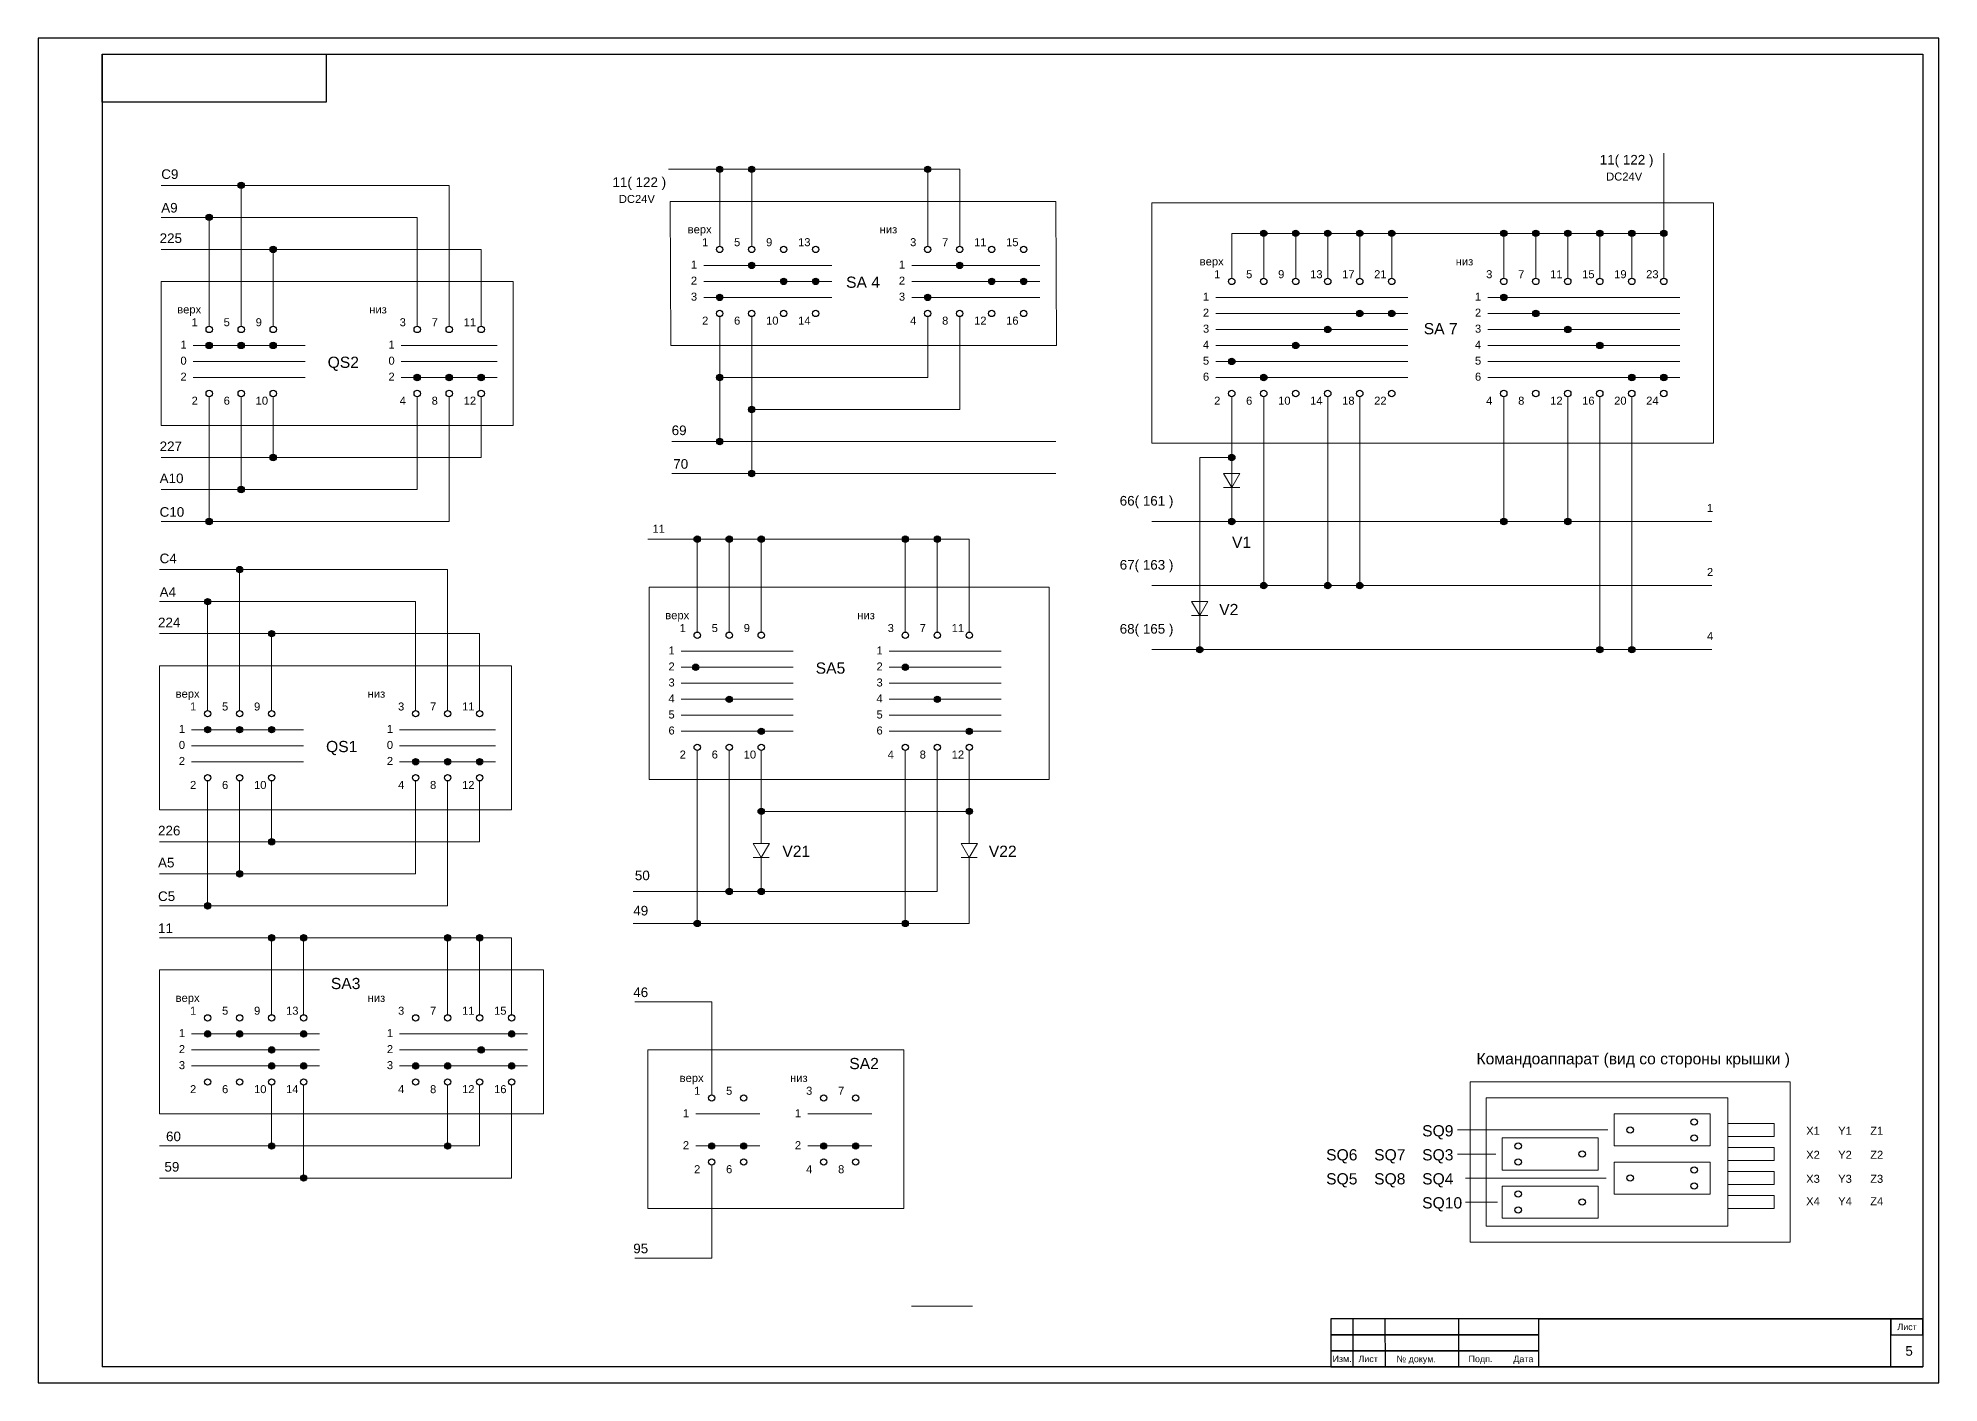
# Model space of a CAD drawing. Header units: millimetres. Extents: x 1900 to 5196, y 1354 to 2616.
# Drawn here: x 4602 to 5196, y 1881 to 2301 of the extents above; entities that cross this region are included whole.
import ezdxf

# ---------------------------------------------------------------- set-up
doc = ezdxf.new("R2010")
doc.units = ezdxf.units.MM
doc.layers.get('0').update_dxf_attribs({"lineweight": 20})
for name, color, linetype, lineweight in [('Маркировка', 7, 'Continuous', 25), ('Оформление', 7, 'Continuous', 30), ('Элементы', 7, 'Continuous', 25)]:
    doc.layers.add(name, color=color, linetype=linetype, lineweight=lineweight)
doc.styles.get("Standard").update_dxf_attribs({"font": 'arial.ttf'})

msp = doc.modelspace()

# ---------------------------------------------------------------- hatches: boundary and pattern name
h = msp.add_hatch(color=256)
h.dxf.hatch_style = 1
h.set_gradient(color1=(255, 255, 255), one_color=1, tint=1)
h.paths.add_polyline_path([(4816, 2260, 1), (4814, 2260, 1)])
h = msp.add_hatch(color=256)
h.dxf.hatch_style = 1
h.set_gradient(color1=(255, 255, 255), one_color=1, tint=1)
h.paths.add_polyline_path([(4826, 2260, 1), (4824, 2260, 1)])
h = msp.add_hatch(color=256)
h.dxf.hatch_style = 1
h.set_gradient(color1=(255, 255, 255), one_color=1, tint=1)
h.paths.add_polyline_path([(4881, 2260, 1), (4879, 2260, 1)])
h = msp.add_hatch(color=256)
h.dxf.hatch_style = 1
h.set_gradient(color1=(255, 255, 255), one_color=1, tint=1)
h.paths.add_polyline_path([(4666.5, 2255, 1), (4664.5, 2255, 1)])
h = msp.add_hatch(color=256)
h.dxf.hatch_style = 1
h.set_gradient(color1=(255, 255, 255), one_color=1, tint=1)
h.paths.add_polyline_path([(4656.5, 2245, 1), (4654.5, 2245, 1)])
h = msp.add_hatch(color=256)
h.dxf.hatch_style = 1
h.set_gradient(color1=(255, 255, 255), one_color=1, tint=1)
h.paths.add_polyline_path([(4986, 2240, 1), (4984, 2240, 1)])
h = msp.add_hatch(color=256)
h.dxf.hatch_style = 1
h.set_gradient(color1=(255, 255, 255), one_color=1, tint=1)
h.paths.add_polyline_path([(4996, 2240, 1), (4994, 2240, 1)])
h = msp.add_hatch(color=256)
h.dxf.hatch_style = 1
h.set_gradient(color1=(255, 255, 255), one_color=1, tint=1)
h.paths.add_polyline_path([(5006, 2240, 1), (5004, 2240, 1)])
h = msp.add_hatch(color=256)
h.dxf.hatch_style = 1
h.set_gradient(color1=(255, 255, 255), one_color=1, tint=1)
h.paths.add_polyline_path([(5016, 2240, 1), (5014, 2240, 1)])
h = msp.add_hatch(color=256)
h.dxf.hatch_style = 1
h.set_gradient(color1=(255, 255, 255), one_color=1, tint=1)
h.paths.add_polyline_path([(5026, 2240, 1), (5024, 2240, 1)])
h = msp.add_hatch(color=256)
h.dxf.hatch_style = 1
h.set_gradient(color1=(255, 255, 255), one_color=1, tint=1)
h.paths.add_polyline_path([(5061, 2240, 1), (5059, 2240, 1)])
h = msp.add_hatch(color=256)
h.dxf.hatch_style = 1
h.set_gradient(color1=(255, 255, 255), one_color=1, tint=1)
h.paths.add_polyline_path([(5071, 2240, 1), (5069, 2240, 1)])
h = msp.add_hatch(color=256)
h.dxf.hatch_style = 1
h.set_gradient(color1=(255, 255, 255), one_color=1, tint=1)
h.paths.add_polyline_path([(5081, 2240, 1), (5079, 2240, 1)])
h = msp.add_hatch(color=256)
h.dxf.hatch_style = 1
h.set_gradient(color1=(255, 255, 255), one_color=1, tint=1)
h.paths.add_polyline_path([(5091, 2240, 1), (5089, 2240, 1)])
h = msp.add_hatch(color=256)
h.dxf.hatch_style = 1
h.set_gradient(color1=(255, 255, 255), one_color=1, tint=1)
h.paths.add_polyline_path([(5101, 2240, 1), (5099, 2240, 1)])
h = msp.add_hatch(color=256)
h.dxf.hatch_style = 1
h.set_gradient(color1=(255, 255, 255), one_color=1, tint=1)
h.paths.add_polyline_path([(5111, 2240, 1), (5109, 2240, 1)])
h = msp.add_hatch(color=256)
h.dxf.hatch_style = 1
h.set_gradient(color1=(255, 255, 255), one_color=1, tint=1)
h.paths.add_polyline_path([(4676.5, 2235, 1), (4674.5, 2235, 1)])
h = msp.add_hatch(color=256)
h.dxf.hatch_style = 1
h.set_gradient(color1=(255, 255, 255), one_color=1, tint=1)
h.paths.add_polyline_path([(4826, 2230, 1), (4824, 2230, 1)])
h = msp.add_hatch(color=256)
h.dxf.hatch_style = 1
h.set_gradient(color1=(255, 255, 255), one_color=1, tint=1)
h.paths.add_polyline_path([(4891, 2230, 1), (4889, 2230, 1)])
h = msp.add_hatch(color=256)
h.dxf.hatch_style = 1
h.set_gradient(color1=(255, 255, 255), one_color=1, tint=1)
h.paths.add_polyline_path([(4836, 2225, 1), (4834, 2225, 1)])
h = msp.add_hatch(color=256)
h.dxf.hatch_style = 1
h.set_gradient(color1=(255, 255, 255), one_color=1, tint=1)
h.paths.add_polyline_path([(4846, 2225, 1), (4844, 2225, 1)])
h = msp.add_hatch(color=256)
h.dxf.hatch_style = 1
h.set_gradient(color1=(255, 255, 255), one_color=1, tint=1)
h.paths.add_polyline_path([(4901, 2225, 1), (4899, 2225, 1)])
h = msp.add_hatch(color=256)
h.dxf.hatch_style = 1
h.set_gradient(color1=(255, 255, 255), one_color=1, tint=1)
h.paths.add_polyline_path([(4911, 2225, 1), (4909, 2225, 1)])
h = msp.add_hatch(color=256)
h.dxf.hatch_style = 1
h.set_gradient(color1=(255, 255, 255), one_color=1, tint=1)
h.paths.add_polyline_path([(4816, 2220, 1), (4814, 2220, 1)])
h = msp.add_hatch(color=256)
h.dxf.hatch_style = 1
h.set_gradient(color1=(255, 255, 255), one_color=1, tint=1)
h.paths.add_polyline_path([(4881, 2220, 1), (4879, 2220, 1)])
h = msp.add_hatch(color=256)
h.dxf.hatch_style = 1
h.set_gradient(color1=(255, 255, 255), one_color=1, tint=1)
h.paths.add_polyline_path([(5016, 2215, 1), (5014, 2215, 1)])
h = msp.add_hatch(color=256)
h.dxf.hatch_style = 1
h.set_gradient(color1=(255, 255, 255), one_color=1, tint=1)
h.paths.add_polyline_path([(5026, 2215, 1), (5024, 2215, 1)])
h = msp.add_hatch(color=256)
h.dxf.hatch_style = 1
h.set_gradient(color1=(255, 255, 255), one_color=1, tint=1)
h.paths.add_polyline_path([(5061, 2220, 1), (5059, 2220, 1)])
h = msp.add_hatch(color=256)
h.dxf.hatch_style = 1
h.set_gradient(color1=(255, 255, 255), one_color=1, tint=1)
h.paths.add_polyline_path([(5071, 2215, 1), (5069, 2215, 1)])
h = msp.add_hatch(color=256)
h.dxf.hatch_style = 1
h.set_gradient(color1=(255, 255, 255), one_color=1, tint=1)
h.paths.add_polyline_path([(5006, 2210, 1), (5004, 2210, 1)])
h = msp.add_hatch(color=256)
h.dxf.hatch_style = 1
h.set_gradient(color1=(255, 255, 255), one_color=1, tint=1)
h.paths.add_polyline_path([(5081, 2210, 1), (5079, 2210, 1)])
h = msp.add_hatch(color=256)
h.dxf.hatch_style = 1
h.set_gradient(color1=(255, 255, 255), one_color=1, tint=1)
h.paths.add_polyline_path([(4656.5, 2205, 1), (4654.5, 2205, 1)])
h = msp.add_hatch(color=256)
h.dxf.hatch_style = 1
h.set_gradient(color1=(255, 255, 255), one_color=1, tint=1)
h.paths.add_polyline_path([(4666.5, 2205, 1), (4664.5, 2205, 1)])
h = msp.add_hatch(color=256)
h.dxf.hatch_style = 1
h.set_gradient(color1=(255, 255, 255), one_color=1, tint=1)
h.paths.add_polyline_path([(4676.5, 2205, 1), (4674.5, 2205, 1)])
h = msp.add_hatch(color=256)
h.dxf.hatch_style = 1
h.set_gradient(color1=(255, 255, 255), one_color=1, tint=1)
h.paths.add_polyline_path([(4996, 2205, 1), (4994, 2205, 1)])
h = msp.add_hatch(color=256)
h.dxf.hatch_style = 1
h.set_gradient(color1=(255, 255, 255), one_color=1, tint=1)
h.paths.add_polyline_path([(5091, 2205, 1), (5089, 2205, 1)])
h = msp.add_hatch(color=256)
h.dxf.hatch_style = 1
h.set_gradient(color1=(255, 255, 255), one_color=1, tint=1)
h.paths.add_polyline_path([(4976, 2200, 1), (4974, 2200, 1)])
h = msp.add_hatch(color=256)
h.dxf.hatch_style = 1
h.set_gradient(color1=(255, 255, 255), one_color=1, tint=1)
h.paths.add_polyline_path([(4721.5, 2195, 1), (4719.5, 2195, 1)])
h = msp.add_hatch(color=256)
h.dxf.hatch_style = 1
h.set_gradient(color1=(255, 255, 255), one_color=1, tint=1)
h.paths.add_polyline_path([(4731.5, 2195, 1), (4729.5, 2195, 1)])
h = msp.add_hatch(color=256)
h.dxf.hatch_style = 1
h.set_gradient(color1=(255, 255, 255), one_color=1, tint=1)
h.paths.add_polyline_path([(4741.5, 2195, 1), (4739.5, 2195, 1)])
h = msp.add_hatch(color=256)
h.dxf.hatch_style = 1
h.set_gradient(color1=(255, 255, 255), one_color=1, tint=1)
h.paths.add_polyline_path([(4816, 2195, 1), (4814, 2195, 1)])
h = msp.add_hatch(color=256)
h.dxf.hatch_style = 1
h.set_gradient(color1=(255, 255, 255), one_color=1, tint=1)
h.paths.add_polyline_path([(4986, 2195, 1), (4984, 2195, 1)])
h = msp.add_hatch(color=256)
h.dxf.hatch_style = 1
h.set_gradient(color1=(255, 255, 255), one_color=1, tint=1)
h.paths.add_polyline_path([(5101, 2195, 1), (5099, 2195, 1)])
h = msp.add_hatch(color=256)
h.dxf.hatch_style = 1
h.set_gradient(color1=(255, 255, 255), one_color=1, tint=1)
h.paths.add_polyline_path([(5111, 2195, 1), (5109, 2195, 1)])
h = msp.add_hatch(color=256)
h.dxf.hatch_style = 1
h.set_gradient(color1=(255, 255, 255), one_color=1, tint=1)
h.paths.add_polyline_path([(4826, 2185, 1), (4824, 2185, 1)])
h = msp.add_hatch(color=256)
h.dxf.hatch_style = 1
h.set_gradient(color1=(255, 255, 255), one_color=1, tint=1)
h.paths.add_polyline_path([(4816, 2175, 1), (4814, 2175, 1)])
h = msp.add_hatch(color=256)
h.dxf.hatch_style = 1
h.set_gradient(color1=(255, 255, 255), one_color=1, tint=1)
h.paths.add_polyline_path([(4676.5, 2170, 1), (4674.5, 2170, 1)])
h = msp.add_hatch(color=256)
h.dxf.hatch_style = 1
h.set_gradient(color1=(255, 255, 255), one_color=1, tint=1)
h.paths.add_polyline_path([(4976, 2170, 1), (4974, 2170, 1)])
h = msp.add_hatch(color=256)
h.dxf.hatch_style = 1
h.set_gradient(color1=(255, 255, 255), one_color=1, tint=1)
h.paths.add_polyline_path([(4826, 2165, 1), (4824, 2165, 1)])
h = msp.add_hatch(color=256)
h.dxf.hatch_style = 1
h.set_gradient(color1=(255, 255, 255), one_color=1, tint=1)
h.paths.add_polyline_path([(4666.5, 2160, 1), (4664.5, 2160, 1)])
h = msp.add_hatch(color=256)
h.dxf.hatch_style = 1
h.set_gradient(color1=(255, 255, 255), one_color=1, tint=1)
h.paths.add_polyline_path([(4656.5, 2150, 1), (4654.5, 2150, 1)])
h = msp.add_hatch(color=256)
h.dxf.hatch_style = 1
h.set_gradient(color1=(255, 255, 255), one_color=1, tint=1)
h.paths.add_polyline_path([(4976, 2150, 1), (4974, 2150, 1)])
h = msp.add_hatch(color=256)
h.dxf.hatch_style = 1
h.set_gradient(color1=(255, 255, 255), one_color=1, tint=1)
h.paths.add_polyline_path([(5061, 2150, 1), (5059, 2150, 1)])
h = msp.add_hatch(color=256)
h.dxf.hatch_style = 1
h.set_gradient(color1=(255, 255, 255), one_color=1, tint=1)
h.paths.add_polyline_path([(5081, 2150, 1), (5079, 2150, 1)])
h = msp.add_hatch(color=256)
h.dxf.hatch_style = 1
h.set_gradient(color1=(255, 255, 255), one_color=1, tint=1)
h.paths.add_polyline_path([(4809, 2144.5, 1), (4807, 2144.5, 1)])
h = msp.add_hatch(color=256)
h.dxf.hatch_style = 1
h.set_gradient(color1=(255, 255, 255), one_color=1, tint=1)
h.paths.add_polyline_path([(4819, 2144.5, 1), (4817, 2144.5, 1)])
h = msp.add_hatch(color=256)
h.dxf.hatch_style = 1
h.set_gradient(color1=(255, 255, 255), one_color=1, tint=1)
h.paths.add_polyline_path([(4829, 2144.5, 1), (4827, 2144.5, 1)])
h = msp.add_hatch(color=256)
h.dxf.hatch_style = 1
h.set_gradient(color1=(255, 255, 255), one_color=1, tint=1)
h.paths.add_polyline_path([(4874, 2144.5, 1), (4872, 2144.5, 1)])
h = msp.add_hatch(color=256)
h.dxf.hatch_style = 1
h.set_gradient(color1=(255, 255, 255), one_color=1, tint=1)
h.paths.add_polyline_path([(4884, 2144.5, 1), (4882, 2144.5, 1)])
h = msp.add_hatch(color=256)
h.dxf.hatch_style = 1
h.set_gradient(color1=(255, 255, 255), one_color=1, tint=1)
h.paths.add_polyline_path([(4666, 2135, 1), (4664, 2135, 1)])
h = msp.add_hatch(color=256)
h.dxf.hatch_style = 1
h.set_gradient(color1=(255, 255, 255), one_color=1, tint=1)
h.paths.add_polyline_path([(4986, 2130, 1), (4984, 2130, 1)])
h = msp.add_hatch(color=256)
h.dxf.hatch_style = 1
h.set_gradient(color1=(255, 255, 255), one_color=1, tint=1)
h.paths.add_polyline_path([(5006, 2130, 1), (5004, 2130, 1)])
h = msp.add_hatch(color=256)
h.dxf.hatch_style = 1
h.set_gradient(color1=(255, 255, 255), one_color=1, tint=1)
h.paths.add_polyline_path([(5016, 2130, 1), (5014, 2130, 1)])
h = msp.add_hatch(color=256)
h.dxf.hatch_style = 1
h.set_gradient(color1=(255, 255, 255), one_color=1, tint=1)
h.paths.add_polyline_path([(4656, 2125, 1), (4654, 2125, 1)])
h = msp.add_hatch(color=256)
h.dxf.hatch_style = 1
h.set_gradient(color1=(255, 255, 255), one_color=1, tint=1)
h.paths.add_polyline_path([(4676, 2115, 1), (4674, 2115, 1)])
h = msp.add_hatch(color=256)
h.dxf.hatch_style = 1
h.set_gradient(color1=(255, 255, 255), one_color=1, tint=1)
h.paths.add_polyline_path([(4966, 2110, 1), (4964, 2110, 1)])
h = msp.add_hatch(color=256)
h.dxf.hatch_style = 1
h.set_gradient(color1=(255, 255, 255), one_color=1, tint=1)
h.paths.add_polyline_path([(5091, 2110, 1), (5089, 2110, 1)])
h = msp.add_hatch(color=256)
h.dxf.hatch_style = 1
h.set_gradient(color1=(255, 255, 255), one_color=1, tint=1)
h.paths.add_polyline_path([(5101, 2110, 1), (5099, 2110, 1)])
h = msp.add_hatch(color=256)
h.dxf.hatch_style = 1
h.set_gradient(color1=(255, 255, 255), one_color=1, tint=1)
h.paths.add_polyline_path([(4808.5, 2104.5, 1), (4806.5, 2104.5, 1)])
h = msp.add_hatch(color=256)
h.dxf.hatch_style = 1
h.set_gradient(color1=(255, 255, 255), one_color=1, tint=1)
h.paths.add_polyline_path([(4874, 2104.5, 1), (4872, 2104.5, 1)])
h = msp.add_hatch(color=256)
h.dxf.hatch_style = 1
h.set_gradient(color1=(255, 255, 255), one_color=1, tint=1)
h.paths.add_polyline_path([(4819, 2094.5, 1), (4817, 2094.5, 1)])
h = msp.add_hatch(color=256)
h.dxf.hatch_style = 1
h.set_gradient(color1=(255, 255, 255), one_color=1, tint=1)
h.paths.add_polyline_path([(4884, 2094.5, 1), (4882, 2094.5, 1)])
h = msp.add_hatch(color=256)
h.dxf.hatch_style = 1
h.set_gradient(color1=(255, 255, 255), one_color=1, tint=1)
h.paths.add_polyline_path([(4656, 2085, 1), (4654, 2085, 1)])
h = msp.add_hatch(color=256)
h.dxf.hatch_style = 1
h.set_gradient(color1=(255, 255, 255), one_color=1, tint=1)
h.paths.add_polyline_path([(4666, 2085, 1), (4664, 2085, 1)])
h = msp.add_hatch(color=256)
h.dxf.hatch_style = 1
h.set_gradient(color1=(255, 255, 255), one_color=1, tint=1)
h.paths.add_polyline_path([(4676, 2085, 1), (4674, 2085, 1)])
h = msp.add_hatch(color=256)
h.dxf.hatch_style = 1
h.set_gradient(color1=(255, 255, 255), one_color=1, tint=1)
h.paths.add_polyline_path([(4829, 2084.5, 1), (4827, 2084.5, 1)])
h = msp.add_hatch(color=256)
h.dxf.hatch_style = 1
h.set_gradient(color1=(255, 255, 255), one_color=1, tint=1)
h.paths.add_polyline_path([(4894, 2084.5, 1), (4892, 2084.5, 1)])
h = msp.add_hatch(color=256)
h.dxf.hatch_style = 1
h.set_gradient(color1=(255, 255, 255), one_color=1, tint=1)
h.paths.add_polyline_path([(4721, 2075, 1), (4719, 2075, 1)])
h = msp.add_hatch(color=256)
h.dxf.hatch_style = 1
h.set_gradient(color1=(255, 255, 255), one_color=1, tint=1)
h.paths.add_polyline_path([(4731, 2075, 1), (4729, 2075, 1)])
h = msp.add_hatch(color=256)
h.dxf.hatch_style = 1
h.set_gradient(color1=(255, 255, 255), one_color=1, tint=1)
h.paths.add_polyline_path([(4741, 2075, 1), (4739, 2075, 1)])
h = msp.add_hatch(color=256)
h.dxf.hatch_style = 1
h.set_gradient(color1=(255, 255, 255), one_color=1, tint=1)
h.paths.add_polyline_path([(4829, 2059.5, 1), (4827, 2059.5, 1)])
h = msp.add_hatch(color=256)
h.dxf.hatch_style = 1
h.set_gradient(color1=(255, 255, 255), one_color=1, tint=1)
h.paths.add_polyline_path([(4894, 2059.5, 1), (4892, 2059.5, 1)])
h = msp.add_hatch(color=256)
h.dxf.hatch_style = 1
h.set_gradient(color1=(255, 255, 255), one_color=1, tint=1)
h.paths.add_polyline_path([(4676, 2050, 1), (4674, 2050, 1)])
h = msp.add_hatch(color=256)
h.dxf.hatch_style = 1
h.set_gradient(color1=(255, 255, 255), one_color=1, tint=1)
h.paths.add_polyline_path([(4666, 2040, 1), (4664, 2040, 1)])
h = msp.add_hatch(color=256)
h.dxf.hatch_style = 1
h.set_gradient(color1=(255, 255, 255), one_color=1, tint=1)
h.paths.add_polyline_path([(4819, 2034.5, 1), (4817, 2034.5, 1)])
h = msp.add_hatch(color=256)
h.dxf.hatch_style = 1
h.set_gradient(color1=(255, 255, 255), one_color=1, tint=1)
h.paths.add_polyline_path([(4829, 2034.5, 1), (4827, 2034.5, 1)])
h = msp.add_hatch(color=256)
h.dxf.hatch_style = 1
h.set_gradient(color1=(255, 255, 255), one_color=1, tint=1)
h.paths.add_polyline_path([(4656, 2030, 1), (4654, 2030, 1)])
h = msp.add_hatch(color=256)
h.dxf.hatch_style = 1
h.set_gradient(color1=(255, 255, 255), one_color=1, tint=1)
h.paths.add_polyline_path([(4676, 2020, 1), (4674, 2020, 1)])
h = msp.add_hatch(color=256)
h.dxf.hatch_style = 1
h.set_gradient(color1=(255, 255, 255), one_color=1, tint=1)
h.paths.add_polyline_path([(4686, 2020, 1), (4684, 2020, 1)])
h = msp.add_hatch(color=256)
h.dxf.hatch_style = 1
h.set_gradient(color1=(255, 255, 255), one_color=1, tint=1)
h.paths.add_polyline_path([(4731, 2020, 1), (4729, 2020, 1)])
h = msp.add_hatch(color=256)
h.dxf.hatch_style = 1
h.set_gradient(color1=(255, 255, 255), one_color=1, tint=1)
h.paths.add_polyline_path([(4741, 2020, 1), (4739, 2020, 1)])
h = msp.add_hatch(color=256)
h.dxf.hatch_style = 1
h.set_gradient(color1=(255, 255, 255), one_color=1, tint=1)
h.paths.add_polyline_path([(4809, 2024.5, 1), (4807, 2024.5, 1)])
h = msp.add_hatch(color=256)
h.dxf.hatch_style = 1
h.set_gradient(color1=(255, 255, 255), one_color=1, tint=1)
h.paths.add_polyline_path([(4874, 2024.5, 1), (4872, 2024.5, 1)])
h = msp.add_hatch(color=256)
h.dxf.hatch_style = 1
h.set_gradient(color1=(255, 255, 255), one_color=1, tint=1)
h.paths.add_polyline_path([(4656, 1990, 1), (4654, 1990, 1)])
h = msp.add_hatch(color=256)
h.dxf.hatch_style = 1
h.set_gradient(color1=(255, 255, 255), one_color=1, tint=1)
h.paths.add_polyline_path([(4666, 1990, 1), (4664, 1990, 1)])
h = msp.add_hatch(color=256)
h.dxf.hatch_style = 1
h.set_gradient(color1=(255, 255, 255), one_color=1, tint=1)
h.paths.add_polyline_path([(4686, 1990, 1), (4684, 1990, 1)])
h = msp.add_hatch(color=256)
h.dxf.hatch_style = 1
h.set_gradient(color1=(255, 255, 255), one_color=1, tint=1)
h.paths.add_polyline_path([(4751, 1990, 1), (4749, 1990, 1)])
h = msp.add_hatch(color=256)
h.dxf.hatch_style = 1
h.set_gradient(color1=(255, 255, 255), one_color=1, tint=1)
h.paths.add_polyline_path([(4676, 1985, 1), (4674, 1985, 1)])
h = msp.add_hatch(color=256)
h.dxf.hatch_style = 1
h.set_gradient(color1=(255, 255, 255), one_color=1, tint=1)
h.paths.add_polyline_path([(4741.5, 1985, 1), (4739.5, 1985, 1)])
h = msp.add_hatch(color=256)
h.dxf.hatch_style = 1
h.set_gradient(color1=(255, 255, 255), one_color=1, tint=1)
h.paths.add_polyline_path([(4676, 1980, 1), (4674, 1980, 1)])
h = msp.add_hatch(color=256)
h.dxf.hatch_style = 1
h.set_gradient(color1=(255, 255, 255), one_color=1, tint=1)
h.paths.add_polyline_path([(4686, 1980, 1), (4684, 1980, 1)])
h = msp.add_hatch(color=256)
h.dxf.hatch_style = 1
h.set_gradient(color1=(255, 255, 255), one_color=1, tint=1)
h.paths.add_polyline_path([(4721, 1980, 1), (4719, 1980, 1)])
h = msp.add_hatch(color=256)
h.dxf.hatch_style = 1
h.set_gradient(color1=(255, 255, 255), one_color=1, tint=1)
h.paths.add_polyline_path([(4731, 1980, 1), (4729, 1980, 1)])
h = msp.add_hatch(color=256)
h.dxf.hatch_style = 1
h.set_gradient(color1=(255, 255, 255), one_color=1, tint=1)
h.paths.add_polyline_path([(4751, 1980, 1), (4749, 1980, 1)])
h = msp.add_hatch(color=256)
h.dxf.hatch_style = 1
h.set_gradient(color1=(255, 255, 255), one_color=1, tint=1)
h.paths.add_polyline_path([(4676, 1955, 1), (4674, 1955, 1)])
h = msp.add_hatch(color=256)
h.dxf.hatch_style = 1
h.set_gradient(color1=(255, 255, 255), one_color=1, tint=1)
h.paths.add_polyline_path([(4731, 1955, 1), (4729, 1955, 1)])
h = msp.add_hatch(color=256)
h.dxf.hatch_style = 1
h.set_gradient(color1=(255, 255, 255), one_color=1, tint=1)
h.paths.add_polyline_path([(4813.5, 1955, 1), (4811.5, 1955, 1)])
h = msp.add_hatch(color=256)
h.dxf.hatch_style = 1
h.set_gradient(color1=(255, 255, 255), one_color=1, tint=1)
h.paths.add_polyline_path([(4823.5, 1955, 1), (4821.5, 1955, 1)])
h = msp.add_hatch(color=256)
h.dxf.hatch_style = 1
h.set_gradient(color1=(255, 255, 255), one_color=1, tint=1)
h.paths.add_polyline_path([(4848.5, 1955, 1), (4846.5, 1955, 1)])
h = msp.add_hatch(color=256)
h.dxf.hatch_style = 1
h.set_gradient(color1=(255, 255, 255), one_color=1, tint=1)
h.paths.add_polyline_path([(4858.5, 1955, 1), (4856.5, 1955, 1)])
h = msp.add_hatch(color=256)
h.dxf.hatch_style = 1
h.set_gradient(color1=(255, 255, 255), one_color=1, tint=1)
h.paths.add_polyline_path([(4686, 1945, 1), (4684, 1945, 1)])

# ---------------------------------------------------------------- linework, layer by layer
for p, q in [((5110, 2265), (5110, 2226)), ((4799, 2260), (4890, 2260)), ((4815, 2236), (4815, 2260)), ((4825, 2260), (4825, 2236)), ((4880, 2236), (4880, 2260)), ((4890, 2236), (4890, 2260)), ((4640.5, 2255), (4730.5, 2255)), ((4665.5, 2211), (4665.5, 2255)), ((4730.5, 2211), (4730.5, 2255)), ((4640.5, 2245), (4720.5, 2245)), ((4655.5, 2211), (4655.5, 2245)), ((4720.5, 2211), (4720.5, 2245)), ((4975, 2240), (5110, 2240)), ((4975, 2240), (4975, 2226)), ((4985, 2240), (4985, 2226)), ((4995, 2240), (4995, 2226)), ((5005, 2240), (5005, 2226)), ((5015, 2240), (5015, 2226)), ((5025, 2240), (5025, 2226)), ((5060, 2240), (5060, 2226)), ((5070, 2240), (5070, 2226)), ((5080, 2240), (5080, 2226)), ((5090, 2240), (5090, 2226)), ((5100, 2240), (5100, 2226)), ((4640.5, 2235), (4740.5, 2235)), ((4675.5, 2211), (4675.5, 2235)), ((4740.5, 2235), (4740.5, 2211)), ((4810, 2230), (4850, 2230)), ((4875, 2230), (4915, 2230)), ((4810, 2225), (4850, 2225)), ((4875, 2225), (4915, 2225)), ((4810, 2220), (4850, 2220)), ((4875, 2220), (4915, 2220)), ((4970, 2220), (5030, 2220)), ((5055, 2220), (5115, 2220)), ((4815, 2175), (4815, 2214)), ((4825, 2165), (4825, 2214)), ((4880, 2214), (4880, 2195)), ((4890, 2214), (4890, 2185)), ((4970, 2215), (5030, 2215)), ((4970, 2210), (5030, 2210)), ((5055, 2215), (5115, 2215)), ((5055, 2210), (5115, 2210)), ((4650.5, 2205), (4685.5, 2205)), ((4715.5, 2205), (4745.5, 2205)), ((4970, 2205), (5030, 2205)), ((5055, 2205), (5115, 2205)), ((4650.5, 2200), (4685.5, 2200)), ((4715.5, 2200), (4745.5, 2200)), ((4970, 2200), (5030, 2200)), ((5055, 2200), (5115, 2200)), ((4650.5, 2195), (4685.5, 2195)), ((4715.5, 2195), (4745.5, 2195)), ((4880, 2195), (4815, 2195)), ((4970, 2195), (5030, 2195)), ((5055, 2195), (5115, 2195)), ((4655.5, 2189), (4655.5, 2150)), ((4665.5, 2189), (4665.5, 2160)), ((4675.5, 2189), (4675.5, 2170)), ((4720.5, 2160), (4720.5, 2189)), ((4730.5, 2150), (4730.5, 2189)), ((4740.5, 2170), (4740.5, 2189)), ((4975, 2189), (4975, 2150)), ((4985, 2189), (4985, 2130)), ((5005, 2189), (5005, 2130)), ((5015, 2189), (5015, 2130)), ((5060, 2189), (5060, 2150)), ((5080, 2189), (5080, 2150)), ((5090, 2189), (5090, 2110)), ((5100, 2189), (5100, 2110)), ((4890, 2185), (4825, 2185)), ((4800, 2175), (4920, 2175)), ((4640.5, 2170), (4740.5, 2170)), ((4975, 2170), (4965, 2170)), ((4965, 2170), (4965, 2110)), ((4800, 2165), (4920, 2165)), ((4972.48, 2165), (4975, 2160.64)), ((4972.48, 2165), (4977.52, 2165)), ((4975, 2160.64), (4977.52, 2165)), ((4640.5, 2160), (4720.5, 2160)), ((4977.5, 2160.64), (4972.48, 2160.64)), ((4640.5, 2150), (4730.5, 2150)), ((4792.5, 2144.5), (4893, 2144.5)), ((4808, 2144.5), (4808, 2115.5)), ((4818, 2144.5), (4818, 2115.5)), ((4828, 2144.5), (4828, 2115.5)), ((4873, 2144.5), (4873, 2115.5)), ((4883, 2144.5), (4883, 2115.5)), ((4893, 2144.5), (4893, 2115.5)), ((4950, 2150), (5125, 2150)), ((4640, 2135), (4730, 2135)), ((4665, 2091), (4665, 2135)), ((4730, 2091), (4730, 2135)), ((4950, 2130), (5125, 2130)), ((4640, 2125), (4720, 2125)), ((4655, 2091), (4655, 2125)), ((4720, 2091), (4720, 2125)), ((4962.48, 2125), (4965, 2120.64)), ((4962.48, 2125), (4967.52, 2125)), ((4967.5, 2120.64), (4962.48, 2120.64)), ((4965, 2120.64), (4967.52, 2125)), ((4640, 2115), (4740, 2115)), ((4675, 2091), (4675, 2115)), ((4740, 2115), (4740, 2091)), ((4803, 2109.5), (4838, 2109.5)), ((4868, 2109.5), (4903, 2109.5)), ((4950, 2110), (5125, 2110)), ((4803, 2104.5), (4838, 2104.5)), ((4868, 2104.5), (4903, 2104.5)), ((4803, 2099.5), (4838, 2099.5)), ((4868, 2099.5), (4903, 2099.5)), ((4803, 2094.5), (4838, 2094.5)), ((4868, 2094.5), (4903, 2094.5)), ((4650, 2085), (4685, 2085)), ((4715, 2085), (4745, 2085)), ((4803, 2089.5), (4838, 2089.5)), ((4868, 2089.5), (4903, 2089.5)), ((4650, 2080), (4685, 2080)), ((4715, 2080), (4745, 2080)), ((4803, 2084.5), (4838, 2084.5)), ((4868, 2084.5), (4903, 2084.5)), ((4650, 2075), (4685, 2075)), ((4715, 2075), (4745, 2075)), ((4808, 2078.5), (4808, 2024.5)), ((4818, 2078.5), (4818, 2034.5)), ((4828, 2078.5), (4828, 2049.5)), ((4873, 2078.5), (4873, 2024.5)), ((4883, 2078.5), (4883, 2034.5)), ((4893, 2078.5), (4893, 2049.5)), ((4655, 2069), (4655, 2030)), ((4665, 2069), (4665, 2040)), ((4675, 2069), (4675, 2050)), ((4720, 2040), (4720, 2069)), ((4730, 2030), (4730, 2069)), ((4740, 2050), (4740, 2069)), ((4828, 2059.5), (4893, 2059.5)), ((4640, 2050), (4740, 2050)), ((4825.48, 2049.5), (4828, 2045.14)), ((4825.48, 2049.5), (4830.52, 2049.5)), ((4828, 2045.14), (4830.52, 2049.5)), ((4890.48, 2049.5), (4893, 2045.14)), ((4890.48, 2049.5), (4895.52, 2049.5)), ((4893, 2045.14), (4895.52, 2049.5)), ((4830.5, 2045.14), (4825.48, 2045.14)), ((4828, 2045.14), (4828, 2034.5)), ((4895.5, 2045.14), (4890.48, 2045.14)), ((4893, 2045.14), (4893, 2024.5)), ((4640, 2040), (4720, 2040)), ((4828, 2034.5), (4788, 2034.5)), ((4883, 2034.5), (4818, 2034.5)), ((4640, 2030), (4730, 2030)), ((4685, 2020), (4640, 2020)), ((4675, 1996), (4675, 2020)), ((4685, 1996), (4685, 2020)), ((4685, 2020), (4750, 2020)), ((4730, 1996), (4730, 2020)), ((4740, 1996), (4740, 2020)), ((4750, 2020), (4750, 1996)), ((4893, 2024.5), (4788, 2024.5)), ((4812.5, 2000), (4788.5, 2000)), ((4812.5, 1971), (4812.5, 2000)), ((4650, 1990), (4690, 1990)), ((4715, 1990), (4755, 1990)), ((4650, 1985), (4690, 1985)), ((4715, 1985), (4755, 1985)), ((4650, 1980), (4690, 1980)), ((4715, 1980), (4755, 1980)), ((4675, 1974), (4675, 1955)), ((4685, 1974), (4685, 1945)), ((4730, 1974), (4730, 1955)), ((4740, 1974), (4740, 1955)), ((4750, 1974), (4750, 1945)), ((4807.5, 1965), (4827.5, 1965)), ((4842.5, 1965), (4862.5, 1965)), ((4740, 1955), (4640, 1955)), ((4807.5, 1955), (4827.5, 1955)), ((4842.5, 1955), (4862.5, 1955)), ((5045.5, 1960), (5092.5, 1960)), ((4812.5, 1949), (4812.5, 1920)), ((5045.5, 1952.5), (5057.5, 1952.5)), ((4750, 1945), (4640, 1945)), ((5048, 1945), (5092, 1945)), ((5048, 1937.5), (5058, 1937.5)), ((4812.5, 1920), (4788.5, 1920)), ((4893.99, 1905), (4874.99, 1905))]:
    msp.add_line(p, q)
for points in [[(4799.5, 2250), (4920, 2250), (4920.25, 2205), (4799.75, 2205)], [(4950, 2249.5), (5125.5, 2249.5), (5125.5, 2174.5), (4950, 2174.5)], [(4640.5, 2225), (4750.5, 2225), (4750.5, 2180), (4640.5, 2180)], [(4793, 2129.5), (4918, 2129.5), (4918, 2069.5), (4793, 2069.5)], [(4640, 2105), (4750, 2105), (4750, 2060), (4640, 2060)], [(4640, 2010), (4760, 2010), (4760, 1965), (4640, 1965)], [(4792.5, 1985), (4872.5, 1985), (4872.5, 1935.5), (4792.5, 1935.5)], [(5049.5, 1975), (5149.5, 1975), (5149.5, 1925), (5049.5, 1925)], [(5054.5, 1970), (5130, 1970), (5130, 1930), (5054.5, 1930)], [(5094.5, 1965), (5124.5, 1965), (5124.5, 1955), (5094.5, 1955)], [(5130, 1962), (5144.5, 1962), (5144.5, 1958), (5130, 1958)], [(5059.5, 1957.5), (5089.5, 1957.5), (5089.5, 1947.5), (5059.5, 1947.5)], [(5130, 1954.5), (5144.5, 1954.5), (5144.5, 1950.5), (5130, 1950.5)], [(5094.5, 1950), (5124.5, 1950), (5124.5, 1940), (5094.5, 1940)], [(5059.5, 1942.5), (5089.5, 1942.5), (5089.5, 1932.5), (5059.5, 1932.5)], [(5130, 1947), (5144.5, 1947), (5144.5, 1943), (5130, 1943)], [(5130, 1939.5), (5144.5, 1939.5), (5144.5, 1935.5), (5130, 1935.5)]]:
    msp.add_lwpolyline(points, close=True)
at = {"layer": 'Оформление'}
for p, q in [((4622, 2296), (4622, 1886)), ((4622, 2296), (5191, 2296)), ((5191, 2296), (5191, 1886)), ((5191, 1886), (4622, 1886)), ((5006, 1886), (5191, 1886)), ((5006, 1886), (5191, 1886)), ((5006, 1886), (5191, 1886))]:
    msp.add_line(p, q, dxfattribs=at)
at = {"layer": 'Оформление', "lineweight": 35}
msp.add_line((5071, 1901), (5191, 1901), dxfattribs=at)
at = {"layer": 'Оформление'}
for points in [[(4602, 1881), (5196, 1881), (5196, 2301), (4602, 2301)], [(4622, 2296), (4692, 2296), (4692, 2281), (4622, 2281)], [(5006, 1886), (5023, 1886), (5022.98, 1901), (5005.98, 1901)], [(5006, 1896), (5071, 1896), (5071, 1901), (5006, 1901)], [(5006, 1886), (5013, 1886), (5013, 1901), (5006, 1901)], [(5006, 1886), (5046, 1886), (5046, 1901), (5006, 1901)], [(5191, 1886), (5181, 1886), (5181, 1901), (5191, 1901)], [(5191, 1901), (5181, 1901), (5181, 1896), (5191, 1896)], [(5006, 1891), (5071, 1891), (5071, 1896), (5006, 1896)], [(5006, 1886), (5071, 1886), (5071, 1891), (5006, 1891)]]:
    msp.add_lwpolyline(points, close=True, dxfattribs=at)
at = {"layer": 'Элементы'}
for centre in [(4815, 2260), (4815, 2260), (4825, 2260), (4825, 2260), (4880, 2260), (4880, 2260), (4665.5, 2255), (4665.5, 2255), (4655.5, 2245), (4655.5, 2245), (4985, 2240), (4985, 2240), (4995, 2240), (4995, 2240), (5005, 2240), (5005, 2240), (5015, 2240), (5015, 2240), (5025, 2240), (5025, 2240), (5060, 2240), (5060, 2240), (5070, 2240), (5070, 2240), (5080, 2240), (5080, 2240), (5090, 2240), (5090, 2240), (5100, 2240), (5100, 2240), (5110, 2240), (5110, 2240), (4675.5, 2235), (4675.5, 2235), (4815, 2235), (4825, 2235), (4835, 2235), (4845, 2235), (4880, 2235), (4890, 2235), (4900, 2235), (4910, 2235), (4825, 2230), (4825, 2230), (4890, 2230), (4890, 2230), (4835, 2225), (4835, 2225), (4845, 2225), (4845, 2225), (4900, 2225), (4900, 2225), (4910, 2225), (4910, 2225), (4975, 2225), (4985, 2225), (4995, 2225), (5005, 2225), (5015, 2225), (5025, 2225), (5060, 2225), (5070, 2225), (5080, 2225), (5090, 2225), (5100, 2225), (5110, 2225), (4815, 2220), (4815, 2220), (4815, 2215), (4825, 2215), (4835, 2215), (4845, 2215), (4880, 2220), (4880, 2220), (4880, 2215), (4890, 2215), (4900, 2215), (4910, 2215), (5015, 2215), (5015, 2215), (5025, 2215), (5025, 2215), (5060, 2220), (5060, 2220), (5070, 2215), (5070, 2215), (4655.5, 2210), (4665.5, 2210), (4675.5, 2210), (4720.5, 2210), (4730.5, 2210), (4740.5, 2210), (5005, 2210), (5005, 2210), (5080, 2210), (5080, 2210), (4655.5, 2205), (4655.5, 2205), (4665.5, 2205), (4665.5, 2205), (4675.5, 2205), (4675.5, 2205), (4995, 2205), (4995, 2205), (5090, 2205), (5090, 2205), (4975, 2200), (4975, 2200), (4720.5, 2195), (4720.5, 2195), (4730.5, 2195), (4730.5, 2195), (4740.5, 2195), (4740.5, 2195), (4815, 2195), (4815, 2195), (4985, 2195), (4985, 2195), (5100, 2195), (5100, 2195), (5110, 2195), (5110, 2195), (4655.5, 2190), (4665.5, 2190), (4675.5, 2190), (4720.5, 2190), (4730.5, 2190), (4740.5, 2190), (4825, 2185), (4825, 2185), (4975, 2190), (4985, 2190), (4995, 2190), (5005, 2190), (5015, 2190), (5025, 2190), (5060, 2190), (5070, 2190), (5080, 2190), (5090, 2190), (5100, 2190), (5110, 2190), (4815, 2175), (4815, 2175), (4675.5, 2170), (4675.5, 2170), (4975, 2170), (4975, 2170), (4825, 2165), (4825, 2165), (4665.5, 2160), (4665.5, 2160), (4655.5, 2150), (4655.5, 2150), (4975, 2150), (4975, 2150), (5060, 2150), (5060, 2150), (5080, 2150), (5080, 2150), (4808, 2144.5), (4808, 2144.5), (4818, 2144.5), (4818, 2144.5), (4828, 2144.5), (4828, 2144.5), (4873, 2144.5), (4873, 2144.5), (4883, 2144.5), (4883, 2144.5), (4665, 2135), (4665, 2135), (4985, 2130), (4985, 2130), (5005, 2130), (5005, 2130), (5015, 2130), (5015, 2130), (4655, 2125), (4655, 2125), (4675, 2115), (4675, 2115), (4808, 2114.5), (4818, 2114.5), (4828, 2114.5), (4873, 2114.5), (4883, 2114.5), (4893, 2114.5), (4965, 2110), (4965, 2110), (5090, 2110), (5090, 2110), (5100, 2110), (5100, 2110), (4807.5, 2104.5), (4807.5, 2104.5), (4873, 2104.5), (4873, 2104.5), (4655, 2090), (4665, 2090), (4675, 2090), (4720, 2090), (4730, 2090), (4740, 2090), (4818, 2094.5), (4818, 2094.5), (4883, 2094.5), (4883, 2094.5), (4655, 2085), (4655, 2085), (4665, 2085), (4665, 2085), (4675, 2085), (4675, 2085), (4828, 2084.5), (4828, 2084.5), (4893, 2084.5), (4893, 2084.5), (4808, 2079.5), (4818, 2079.5), (4828, 2079.5), (4873, 2079.5), (4873, 2079.5), (4883, 2079.5), (4883, 2079.5), (4893, 2079.5), (4893, 2079.5), (4720, 2075), (4720, 2075), (4730, 2075), (4730, 2075), (4740, 2075), (4740, 2075), (4655, 2070), (4665, 2070), (4675, 2070), (4720, 2070), (4730, 2070), (4740, 2070), (4828, 2059.5), (4828, 2059.5), (4893, 2059.5), (4893, 2059.5), (4675, 2050), (4675, 2050), (4665, 2040), (4665, 2040), (4818, 2034.5), (4818, 2034.5), (4828, 2034.5), (4828, 2034.5), (4655, 2030), (4655, 2030), (4675, 2020), (4675, 2020), (4685, 2020), (4685, 2020), (4730, 2020), (4730, 2020), (4740, 2020), (4740, 2020), (4808, 2024.5), (4808, 2024.5), (4873, 2024.5), (4873, 2024.5), (4655, 1995), (4665, 1995), (4675, 1995), (4685, 1995), (4720, 1995), (4730, 1995), (4740, 1995), (4750, 1995), (4655, 1990), (4655, 1990), (4665, 1990), (4665, 1990), (4685, 1990), (4685, 1990), (4750, 1990), (4750, 1990), (4675, 1985), (4675, 1985), (4740.5, 1985), (4740.5, 1985), (4675, 1980), (4675, 1980), (4685, 1980), (4685, 1980), (4720, 1980), (4720, 1980), (4730, 1980), (4730, 1980), (4750, 1980), (4750, 1980), (4655, 1975), (4665, 1975), (4675, 1975), (4685, 1975), (4720, 1975), (4730, 1975), (4740, 1975), (4750, 1975), (4812.5, 1970), (4822.5, 1970), (4847.5, 1970), (4857.5, 1970), (5099.5, 1960), (5119.5, 1962.5), (4675, 1955), (4675, 1955), (4730, 1955), (4730, 1955), (4812.5, 1955), (4812.5, 1955), (4822.5, 1955), (4822.5, 1955), (4847.5, 1955), (4847.5, 1955), (4857.5, 1955), (4857.5, 1955), (5064.5, 1955), (5119.5, 1957.5), (4812.5, 1950), (4822.5, 1950), (4847.5, 1950), (4857.5, 1950), (5064.5, 1950), (5084.5, 1952.5), (5119.5, 1947.5), (4685, 1945), (4685, 1945), (5099.5, 1945), (5119.5, 1942.5), (5064.5, 1940), (5084.5, 1937.5), (5064.5, 1935)]:
    msp.add_circle(centre, 1, dxfattribs=at)

# ---------------------------------------------------------------- texts
at = {"layer": 'Маркировка'}
for s, height, p in [('11( 122 )', 3, (5090, 2261.5)), ('C9', 3, (4640.5, 2257)), ('11( 122 )', 3, (4781.5, 2254.5)), ('DC24V', 2.5, (5092, 2256.5)), ('DC24V', 2.5, (4783.5, 2249.5)), ('A9', 3, (4640.5, 2246.5)), ('225', 3, (4640, 2237)), ('верх', 2.5, (4805, 2240)), ('низ', 2.5, (4865, 2240)), ('1', 2.5, (4809.5, 2236)), ('5', 2.5, (4819.5, 2236)), ('9', 2.5, (4829.5, 2236)), ('13', 2.5, (4839.5, 2236)), ('3', 2.5, (4874.5, 2236)), ('7', 2.5, (4884.5, 2236)), ('11', 2.5, (4894.5, 2236)), ('15', 2.5, (4904.5, 2236)), ('1', 2.5, (4806, 2229)), ('1', 2.5, (4871, 2229)), ('верх', 2.5, (4965, 2230)), ('1', 2.5, (4969.5, 2226)), ('5', 2.5, (4979.5, 2226)), ('9', 2.5, (4989.5, 2226)), ('13', 2.5, (4999.5, 2226)), ('17', 2.5, (5009.5, 2226)), ('21', 2.5, (5019.5, 2226)), ('низ', 2.5, (5045, 2230)), ('3', 2.5, (5054.5, 2226)), ('7', 2.5, (5064.5, 2226)), ('11', 2.5, (5074.5, 2226)), ('15', 2.5, (5084.5, 2226)), ('19', 2.5, (5094.5, 2226)), ('23', 2.5, (5104.5, 2226)), ('2', 2.5, (4806, 2224)), ('SA 4', 3.5, (4854.5, 2223)), ('2', 2.5, (4871, 2224)), ('верх', 2.5, (4645.5, 2215)), ('низ', 2.5, (4705.5, 2215)), ('3', 2.5, (4806, 2219)), ('3', 2.5, (4871, 2219)), ('2', 2.5, (4966, 2214)), ('1', 2.5, (4966, 2219)), ('2', 2.5, (5051, 2214)), ('1', 2.5, (5051, 2219)), ('1', 2.5, (4650, 2211)), ('5', 2.5, (4660, 2211)), ('9', 2.5, (4670, 2211)), ('3', 2.5, (4715, 2211)), ('7', 2.5, (4725, 2211)), ('11', 2.5, (4735, 2211)), ('2', 2.5, (4809.5, 2211.5)), ('6', 2.5, (4819.5, 2211.5)), ('10', 2.5, (4829.5, 2211.5)), ('14', 2.5, (4839.5, 2211.5)), ('4', 2.5, (4874.5, 2211.5)), ('8', 2.5, (4884.5, 2211.5)), ('12', 2.5, (4894.5, 2211.5)), ('16', 2.5, (4904.5, 2211.5)), ('3', 2.5, (4966, 2209)), ('SA 7', 3.5, (5035, 2208.5)), ('3', 2.5, (5051, 2209)), ('1', 2.5, (4646.5, 2204)), ('1', 2.5, (4711.5, 2204)), ('4', 2.5, (4966, 2204)), ('4', 2.5, (5051, 2204)), ('0', 2.5, (4646.5, 2199)), ('QS2', 3.5, (4692.5, 2198)), ('0', 2.5, (4711.5, 2199)), ('5', 2.5, (4966, 2199)), ('5', 2.5, (5051, 2199)), ('2', 2.5, (4646.5, 2194)), ('2', 2.5, (4711.5, 2194)), ('6', 2.5, (4966, 2194)), ('6', 2.5, (5051, 2194)), ('2', 2.5, (4650, 2186.5)), ('6', 2.5, (4660, 2186.5)), ('10', 2.5, (4670, 2186.5)), ('4', 2.5, (4715, 2186.5)), ('8', 2.5, (4725, 2186.5)), ('12', 2.5, (4735, 2186.5)), ('2', 2.5, (4969.5, 2186.5)), ('6', 2.5, (4979.5, 2186.5)), ('10', 2.5, (4989.5, 2186.5)), ('14', 2.5, (4999.5, 2186.5)), ('18', 2.5, (5009.5, 2186.5)), ('22', 2.5, (5019.5, 2186.5)), ('4', 2.5, (5054.5, 2186.5)), ('8', 2.5, (5064.5, 2186.5)), ('12', 2.5, (5074.5, 2186.5)), ('16', 2.5, (5084.5, 2186.5)), ('20', 2.5, (5094.5, 2186.5)), ('24', 2.5, (5104.5, 2186.5)), ('69', 3, (4800, 2177)), ('227', 3, (4640, 2172)), ('70', 3, (4800.5, 2166.5)), ('A10', 3, (4640, 2162)), ('66( 161 )', 3, (4940, 2155)), ('C10', 3, (4640, 2151.5)), ('1', 2.5, (5123.5, 2153)), ('11', 2.5, (4794, 2146.5)), ('V1', 3.5, (4975.09, 2141.79)), ('C4', 3, (4640, 2137)), ('67( 163 )', 3, (4940, 2135)), ('2', 2.5, (5123.5, 2133)), ('A4', 3, (4640, 2126.5)), ('верх', 2.5, (4798, 2119.5)), ('низ', 2.5, (4858, 2119.5)), ('V2', 3.5, (4971.09, 2120.79)), ('224', 3, (4639.5, 2117)), ('1', 2.5, (4802.5, 2115.5)), ('5', 2.5, (4812.5, 2115.5)), ('9', 2.5, (4822.5, 2115.5)), ('3', 2.5, (4867.5, 2115.5)), ('7', 2.5, (4877.5, 2115.5)), ('11', 2.5, (4887.5, 2115.5)), ('68( 165 )', 3, (4940, 2115)), ('4', 2.5, (5123.5, 2113)), ('1', 2.5, (4799, 2108.5)), ('1', 2.5, (4864, 2108.5)), ('2', 2.5, (4799, 2103.5)), ('SA5', 3.5, (4845, 2102.5)), ('2', 2.5, (4864, 2103.5)), ('верх', 2.5, (4645, 2095)), ('низ', 2.5, (4705, 2095)), ('3', 2.5, (4799, 2098.5)), ('3', 2.5, (4864, 2098.5)), ('1', 2.5, (4649.5, 2091)), ('5', 2.5, (4659.5, 2091)), ('9', 2.5, (4669.5, 2091)), ('3', 2.5, (4714.5, 2091)), ('7', 2.5, (4724.5, 2091)), ('11', 2.5, (4734.5, 2091)), ('4', 2.5, (4799, 2093.5)), ('5', 2.5, (4799, 2088.5)), ('4', 2.5, (4864, 2093.5)), ('5', 2.5, (4864, 2088.5)), ('1', 2.5, (4646, 2084)), ('1', 2.5, (4711, 2084)), ('6', 2.5, (4799, 2083.5)), ('6', 2.5, (4864, 2083.5)), ('0', 2.5, (4646, 2079)), ('QS1', 3.5, (4692, 2078)), ('0', 2.5, (4711, 2079)), ('2', 2.5, (4646, 2074)), ('2', 2.5, (4711, 2074)), ('2', 2.5, (4802.5, 2076)), ('6', 2.5, (4812.5, 2076)), ('10', 2.5, (4822.5, 2076)), ('4', 2.5, (4867.5, 2076)), ('8', 2.5, (4877.5, 2076)), ('12', 2.5, (4887.5, 2076)), ('2', 2.5, (4649.5, 2066.5)), ('6', 2.5, (4659.5, 2066.5)), ('10', 2.5, (4669.5, 2066.5)), ('4', 2.5, (4714.5, 2066.5)), ('8', 2.5, (4724.5, 2066.5)), ('12', 2.5, (4734.5, 2066.5)), ('226', 3, (4639.5, 2052)), ('A5', 3, (4639.5, 2042)), ('V21', 3.5, (4834.59, 2045.29)), ('V22', 3.5, (4899.09, 2045.29)), ('50', 3, (4788.5, 2038)), ('C5', 3, (4639.5, 2031.5)), ('49', 3, (4788, 2027)), ('11', 3, (4639.5, 2021.5)), ('верх', 2.5, (4645, 2000)), ('SA3', 3.5, (4693.5, 2004)), ('низ', 2.5, (4705, 2000)), ('46', 3, (4788, 2001.5)), ('1', 2.5, (4649.5, 1996)), ('5', 2.5, (4659.5, 1996)), ('9', 2.5, (4669.5, 1996)), ('13', 2.5, (4679.5, 1996)), ('3', 2.5, (4714.5, 1996)), ('7', 2.5, (4724.5, 1996)), ('11', 2.5, (4734.5, 1996)), ('15', 2.5, (4744.5, 1996)), ('1', 2.5, (4646, 1989)), ('1', 2.5, (4711, 1989)), ('2', 2.5, (4646, 1984)), ('2', 2.5, (4711, 1984)), ('Командоаппарат (вид со стороны крышки )', 3.5, (5051.5, 1980.5)), ('3', 2.5, (4646, 1979)), ('3', 2.5, (4711, 1979)), ('SA2', 3.5, (4855.5, 1979)), ('2', 2.5, (4649.5, 1971.5)), ('6', 2.5, (4659.5, 1971.5)), ('10', 2.5, (4669.5, 1971.5)), ('14', 2.5, (4679.5, 1971.5)), ('4', 2.5, (4714.5, 1971.5)), ('8', 2.5, (4724.5, 1971.5)), ('12', 2.5, (4734.5, 1971.5)), ('16', 2.5, (4744.5, 1971.5)), ('верх', 2.5, (4802.5, 1975)), ('1', 2.5, (4807, 1971)), ('5', 2.5, (4817, 1971)), ('низ', 2.5, (4837, 1975)), ('3', 2.5, (4842, 1971)), ('7', 2.5, (4852, 1971)), ('1', 2.5, (4803.5, 1964)), ('1', 2.5, (4838.5, 1964)), ('SQ9', 3.5, (5034.5, 1958)), ('X1', 2.5, (5154.5, 1958.5)), ('Y1', 2.5, (5164.5, 1958.5)), ('Z1', 2.5, (5174.5, 1958.5)), ('60', 3, (4642, 1956.5)), ('2', 2.5, (4803.5, 1954)), ('2', 2.5, (4838.5, 1954)), ('59', 3, (4641.5, 1947)), ('2', 2.5, (4807, 1946.5)), ('6', 2.5, (4817, 1946.5)), ('4', 2.5, (4842, 1946.5)), ('8', 2.5, (4852, 1946.5)), ('SQ6', 3.5, (5004.5, 1950.5)), ('SQ7', 3.5, (5019.5, 1950.5)), ('SQ3', 3.5, (5034.5, 1950.5)), ('X2', 2.5, (5154.5, 1951)), ('Y2', 2.5, (5164.5, 1951)), ('Z2', 2.5, (5174.5, 1951)), ('SQ5', 3.5, (5004.5, 1943)), ('SQ8', 3.5, (5019.5, 1943)), ('SQ4', 3.5, (5034.5, 1943)), ('X3', 2.5, (5154.5, 1943.5)), ('Y3', 2.5, (5164.5, 1943.5)), ('Z3', 2.5, (5174.5, 1943.5)), ('SQ10', 3.5, (5034.5, 1935.5)), ('X4', 2.5, (5154.5, 1936.5)), ('Y4', 2.5, (5164.5, 1936.5)), ('Z4', 2.5, (5174.5, 1936.5)), ('95', 3, (4788, 1921.5))]:
    msp.add_text(s, height=height, dxfattribs=at).set_placement(p)
at = {"layer": 'Оформление'}
for s, height, p in [('Лист', 2, (5183, 1897.5)), ('Изм.', 2, (5006.5, 1887.52)), ('Лист', 2, (5014.6, 1887.51)), ('№ докум.', 2, (5026.52, 1887.49)), ('Подп.', 2, (5049, 1887.5)), ('Дата', 2, (5063, 1887.5)), ('5', 3, (5185.5, 1889.5))]:
    msp.add_text(s, height=height, dxfattribs=at).set_placement(p)

doc.saveas('drawing.dxf')
